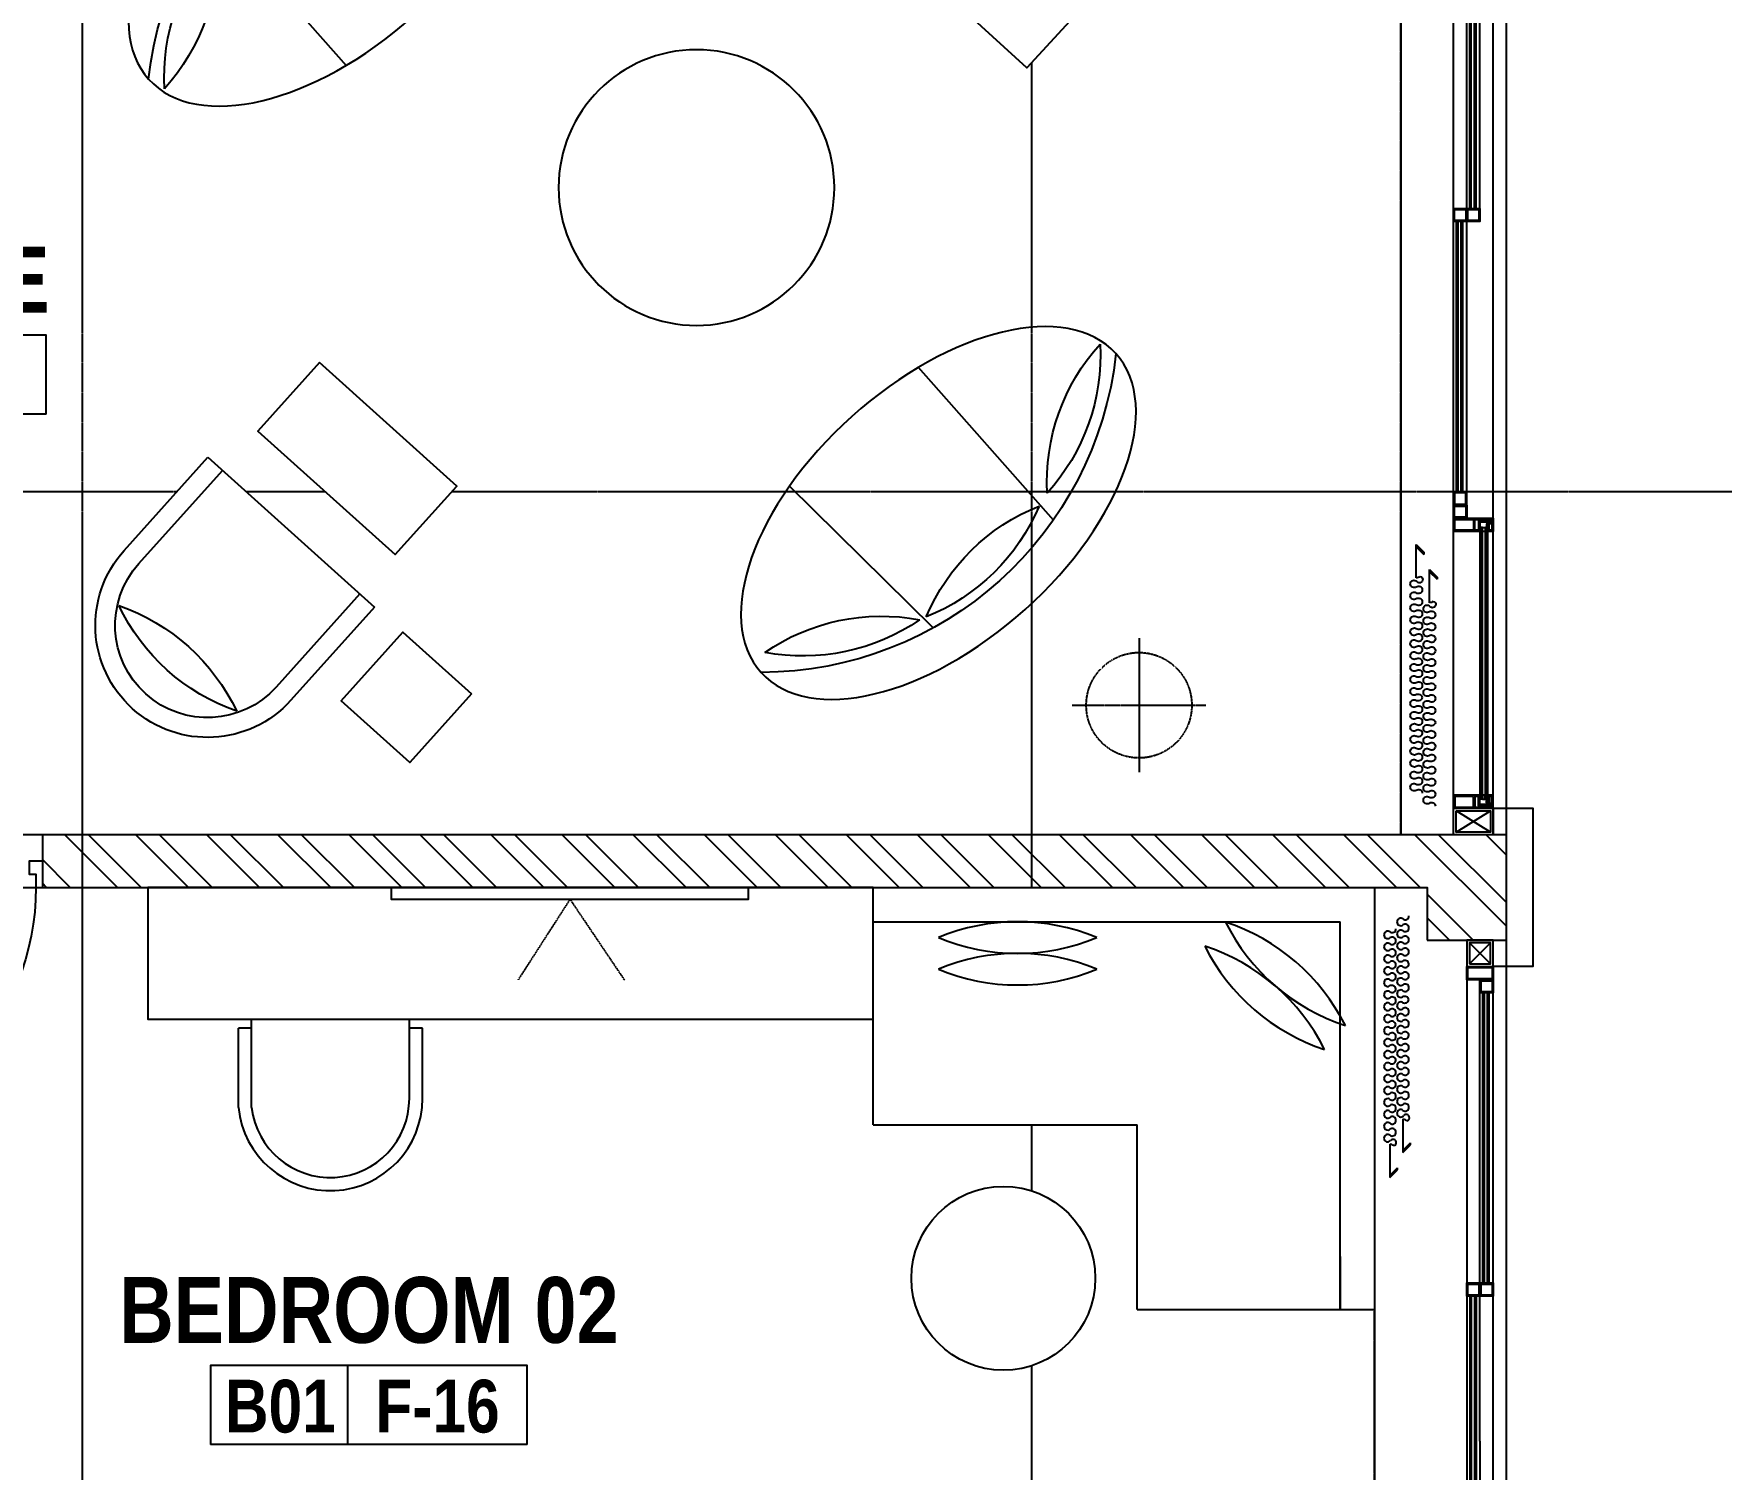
# Model space of a CAD drawing. Header units: millimetres. Extents: x -8500 to 104886, y -7800 to 56500.
# Drawn here: x 60967 to 67365, y 32094 to 37537 of the extents above; entities that cross this region are included whole.
import ezdxf
from ezdxf.enums import TextEntityAlignment as Align

# ---------------------------------------------------------------- set-up
doc = ezdxf.new("R2010")
doc.units = ezdxf.units.MM
doc.header["$LTSCALE"] = 10
doc.set_wipeout_variables(frame=1)
for name, pattern in [('1803 B01 Axis$0$CENTER2', [1.125, 0.75, -0.125, 0.125, -0.125]), ('1803 B01 b03$0$HIDDEN', [0.375, 0.25, -0.125]), ('Ground Floor Plan$0$HIDDEN', [0.375, 0.25, -0.125]), ('HIDDEN', [0.375, 0.25, -0.125])]:
    doc.linetypes.add(name, pattern=pattern)
for name, color, linetype in [('1803 B01 Axis$0$AXIS-MEP', 8, '1803 B01 Axis$0$CENTER2'), ('1803 B01 b03$0$DIM-IN-AR', 251, 'Continuous'), ('1803 B01 b03$0$DOOR-AR', 43, 'Continuous'), ('1803 B01 b03$0$ELEV1-AR', 6, 'Continuous'), ('1803 B01 b03$0$ELEV4-AR', 15, 'Continuous'), ('1803 B01 b03$0$HATCH-AR', 251, 'Continuous'), ('1803 B01 b03$0$HIDDEN-AR', 43, '1803 B01 b03$0$HIDDEN'), ('1803 B01 b03$0$TAG-ROOM-AR', 181, 'Continuous'), ('1803 B01 b03$0$WALL-AR', 7, 'Continuous'), ('1803 B01 b03$0$WIN-AR', 140, 'Continuous'), ('A-FURNITURE', 1, 'Continuous'), ('A-LIGHT', 2, 'Continuous'), ('A-OUTLINE', 8, 'Continuous'), ('CEILING', 7, 'Continuous'), ('Ground Floor Plan$0$HATCH', 8, 'Continuous'), ('Ground Floor Plan$0$WIPEOUT', 8, 'Continuous'), ('ID-FUR', 1, 'Continuous'), ('ID-HATCH', 8, 'Continuous'), ('ID-WIPEOUT', 8, 'Continuous')]:
    doc.layers.add(name, color=color, linetype=linetype)
doc.styles.add('1803 B01 b03$0$ARABIC1', font='sarb.shx')
doc.styles.add('1803 B01 b03$0$BOLD-SOFT', font='swisscb.ttf')

# ---------------------------------------------------------------- blocks, each defined once
blk = doc.blocks.new('1803 B01 Axis$0$1803 B01 AXIS')
for p, q in [((61150, 55300), (61150, -5800)), ((64750, 55300), (64750, -5800)), ((85300, 35800), (-7300, 35800))]:
    blk.add_line(p, q)
blk = doc.blocks.new('1803 B01 Axis')
at = {"layer": '1803 B01 Axis$0$AXIS-MEP'}
blk.add_blockref('1803 B01 Axis$0$1803 B01 AXIS', (0, 0), dxfattribs=at)
blk = doc.blocks.new('1803 B01 b03$0$door 1000')
for p, q in [((25, 0), (25, 950)), ((25, 950), (75, 950)), ((75, 0), (75, 950)), ((25, 848.2), (30, 848.2)), ((30, 100), (30, 848.2)), ((30, 842.9), (70, 842.9)), ((70, 100), (70, 848.2)), ((70, 848.2), (75, 848.2)), ((25, 100), (30, 100)), ((30, 105.3), (70, 105.3)), ((70, 100), (75, 100)), ((25, 0), (75, 0))]:
    blk.add_line(p, q)
for points in [[(0, -100), (60, -100), (60, -50), (25, -50), (25, 0), (0, 0)], [(1000, -100), (950, -100), (950, -50), (975, -50), (975, 0), (1000, 0)]]:
    blk.add_lwpolyline(points)
for centre, radius, start, end in [((23.2, -0.7), 952.1, 0.04316, 86.88143), ((26.9, 848.5), 8.32, 103.07832, 256.92167), ((73.1, 848.5), 8.32, 283.07832, 76.92167), ((26.9, 99.7), 8.32, 103.07832, 256.92167), ((73.1, 99.7), 8.32, 283.07832, 76.92167)]:
    blk.add_arc(centre, radius, start, end)
blk = doc.blocks.new('1803 B01 b03$0$ROOM NO-TAG-100')
for p, q in [((-0.8, 0), (-0.8, 3)), ((6, 0), (-6, 0))]:
    blk.add_line(p, q)
blk.add_lwpolyline([(6, 0), (6, 3), (-6, 3), (-6, 0)])
at = {"color": 3, "style": '1803 B01 b03$0$ARABIC1'}
for p in [(0, 20.479), (0, 17.71), (0, 14.912)]:
    blk.add_attdef('---', text='', height=2, dxfattribs=at).set_placement(p, align=Align.CENTER)
at = {"style": '1803 B01 b03$0$BOLD-SOFT'}
for p in [(0, 10.525), (0, 7.134), (0, 3.857)]:
    blk.add_attdef('///', text='', height=2.5, dxfattribs=at).set_placement(p, align=Align.CENTER)
at = {"color": 9, "style": '1803 B01 b03$0$BOLD-SOFT'}
for tag, p in [('B00', (-3.358, 0.458)), ('X00', (2.603, 0.458))]:
    blk.add_attdef(tag, text='', height=2, dxfattribs=at).set_placement(p, align=Align.CENTER)
blk = doc.blocks.new('*U37')
for p, q in [((10, -90), (90, -10)), ((90, -90), (10, -10))]:
    blk.add_line(p, q)
at = {"elevation": 0}
for points in [[(100, 0), (0, 0), (0, -100), (100, -100)], [(90, -10), (10, -10), (10, -90), (90, -90)]]:
    blk.add_lwpolyline(points, close=True, dxfattribs=at)
blk = doc.blocks.new('1803 B01 b03$0$W09')
for p, q in [((2400, 100), (1200, 100)), ((2350, 89), (1250, 89)), ((2350, 83), (1250, 83)), ((2350, 71), (1250, 71)), ((2350, 65), (1250, 65)), ((1250, 0), (0, 0)), ((1800, 50), (50, 50)), ((1200, 39), (100, 39)), ((1200, 33), (100, 33)), ((1200, 21), (100, 21)), ((1200, 15), (100, 15)), ((1800, 50), (3550, 50)), ((2350, 0), (3600, 0)), ((2400, 39), (3500, 39)), ((2400, 33), (3500, 33)), ((2400, 21), (3500, 21)), ((2400, 15), (3500, 15))]:
    blk.add_line(p, q)
for points in [[(0, 0), (50, 0), (50, 100), (0, 100)], [(4, 4), (46, 4), (46, 96), (4, 96)], [(1200, 50), (1250, 50), (1250, 100), (1200, 100)], [(1204, 54), (1246, 54), (1246, 96), (1204, 96)], [(2350, 100), (2400, 100), (2400, 50), (2350, 50)], [(2354, 96), (2396, 96), (2396, 54), (2354, 54)], [(3600, 0), (3550, 0), (3550, 100), (3600, 100)], [(3596, 4), (3554, 4), (3554, 96), (3596, 96)], [(50, 0), (100, 0), (100, 50), (50, 50)], [(54, 4), (96, 4), (96, 46), (54, 46)], [(1200, 0), (1250, 0), (1250, 50), (1200, 50)], [(1204, 4), (1246, 4), (1246, 46), (1204, 46)], [(2400, 0), (2350, 0), (2350, 50), (2400, 50)], [(2396, 4), (2354, 4), (2354, 46), (2396, 46)], [(3550, 0), (3500, 0), (3500, 50), (3550, 50)], [(3546, 4), (3504, 4), (3504, 46), (3546, 46)]]:
    blk.add_lwpolyline(points, close=True)
at = {"layer": '1803 B01 b03$0$ELEV4-AR'}
for p, q in [((3700, 100), (-100, 100)), ((-100, 0), (3700, 0))]:
    blk.add_line(p, q, dxfattribs=at)
at = {"layer": '1803 B01 b03$0$ELEV1-AR', "xscale": -1, "rotation": 270.0000000000029}
blk.add_blockref('*U37', (0, 0), dxfattribs=at)
at = {"layer": '1803 B01 b03$0$ELEV1-AR', "rotation": 90.00000000000276}
blk.add_blockref('*U37', (3600, 0), dxfattribs=at)
blk = doc.blocks.new('*U46')
for p, q in [((10, -90), (140, -10)), ((140, -90), (10, -10))]:
    blk.add_line(p, q)
at = {"elevation": 0}
for points in [[(150, 0), (0, 0), (0, -100), (150, -100)], [(140, -10), (10, -10), (10, -90), (140, -90)]]:
    blk.add_lwpolyline(points, close=True, dxfattribs=at)
blk = doc.blocks.new('*U41')
for points in [[(25, -150), (10, -150), (10, -100), (-25, -100), (-25, 0), (25, 0), (25, -150), (25, -150), (25, -150)], [(-10, -120), (-25, -120), (-25, -110), (-10, -110)]]:
    blk.add_lwpolyline(points, close=True)
for points in [[(-20, -75), (-20, -5), (20, -5), (20, -75), (-20, -75)], [(20, -95), (20, -95), (20, -145), (15, -145), (15, -95), (-20, -95), (-20, -80), (20, -80), (20, -95)]]:
    blk.add_lwpolyline(points)
at = {"layer": '1803 B01 b03$0$HATCH-AR'}
blk.add_arc((0, -137.5), 12.5, 36.8699, 143.1301, dxfattribs=at)
blk = doc.blocks.new('1803 B01 b03$0$MULLION  OUT CORNER (HIDDEN FRAME)1')
for points in [[(100, -64.6), (100, -100), (64.6, -100), (-35.4, 0), (0, 0), (0, 35.4)], [(95, -66.7), (95, -95), (66.7, -95), (-23.3, -5), (5, -5), (5, 23.3)], [(100, -120), (90, -120), (90, -110), (100, -110)], [(120, -100), (120, -90), (110, -90), (110, -100)]]:
    blk.add_lwpolyline(points, close=True)
at = {"layer": '1803 B01 b03$0$DIM-IN-AR'}
blk.add_arc((127.5, -127.5), 17.7, 81.8699, 188.1301, dxfattribs=at)
blk = doc.blocks.new('*U53')
for p, q in [((1270, 8), (5, 8)), ((1270, 6), (5, 6)), ((1270, 4), (5, 4)), ((1270, 2), (5, 2))]:
    blk.add_line(p, q)
for points in [[(0, 10), (5, 10), (5, 0), (0, 0)], [(5, 0), (1270, 0), (1270, 10), (5, 10)], [(1275, 10), (1270, 10), (1270, 0), (1275, 0)]]:
    blk.add_lwpolyline(points, close=True)
blk = doc.blocks.new('*U54')
for p, q in [((1260, 8), (5, 8)), ((1260, 6), (5, 6)), ((1260, 4), (5, 4)), ((1260, 2), (5, 2))]:
    blk.add_line(p, q)
for points in [[(0, 10), (5, 10), (5, 0), (0, 0)], [(5, 0), (1260, 0), (1260, 10), (5, 10)], [(1265, 10), (1260, 10), (1260, 0), (1265, 0)]]:
    blk.add_lwpolyline(points, close=True)
blk = doc.blocks.new('*U50')
for p, q in [((1170, 8), (5, 8)), ((1170, 6), (5, 6)), ((1170, 4), (5, 4)), ((1170, 2), (5, 2))]:
    blk.add_line(p, q)
for points in [[(0, 10), (5, 10), (5, 0), (0, 0)], [(5, 0), (1170, 0), (1170, 10), (5, 10)], [(1175, 10), (1170, 10), (1170, 0), (1175, 0)]]:
    blk.add_lwpolyline(points, close=True)
blk = doc.blocks.new('*U51')
for p, q in [((1160, 8), (5, 8)), ((1160, 6), (5, 6)), ((1160, 4), (5, 4)), ((1160, 2), (5, 2))]:
    blk.add_line(p, q)
for points in [[(0, 10), (5, 10), (5, 0), (0, 0)], [(5, 0), (1160, 0), (1160, 10), (5, 10)], [(1165, 10), (1160, 10), (1160, 0), (1165, 0)]]:
    blk.add_lwpolyline(points, close=True)
blk = doc.blocks.new('*U55')
for p, q in [((1025, 8), (5, 8)), ((1025, 6), (5, 6)), ((1025, 4), (5, 4)), ((1025, 2), (5, 2))]:
    blk.add_line(p, q)
for points in [[(0, 10), (5, 10), (5, 0), (0, 0)], [(5, 0), (1025, 0), (1025, 10), (5, 10)], [(1030, 10), (1025, 10), (1025, 0), (1030, 0)]]:
    blk.add_lwpolyline(points, close=True)
blk = doc.blocks.new('1803 B01 b03$0$CW07')
for p, q in [((1100, 150), (2275, 150)), ((1200, 139), (2225, 139)), ((1200, 133), (2225, 133)), ((1150, 100), (3400, 100)), ((1200, 121), (2225, 121)), ((1200, 115), (2225, 115)), ((2275, 89), (3350, 89)), ((2275, 83), (3350, 83)), ((2275, 71), (3350, 71)), ((2275, 65), (3350, 65)), ((2225, 50), (3400, 50))]:
    blk.add_line(p, q)
for points in [[(-100, 0), (4650, 0), (4650, 1450)], [(-100, 150), (4500, 150), (4500, 1450)], [(4650, 20), (4650, 0), (4600, 0), (4600, 20), (4630, 20), (4630, 50), (4650, 50), (4650, 0), (4630, 0)], [(4645, 15), (4645, 5), (4605, 5), (4605, 15), (4635, 15), (4635, 45), (4645, 45), (4645, 5), (4635, 5)]]:
    blk.add_lwpolyline(points)
at = {"elevation": 0}
for points in [[(4630, 1335), (4650, 1335), (4650, 1300), (4630, 1300)], [(4635, 1330), (4645, 1330), (4645, 1305), (4635, 1305)], [(15, 20), (15, 0), (50, 0), (50, 20)], [(20, 15), (20, 5), (45, 5), (45, 15)], [(1085, 20), (1085, 0), (1050, 0), (1050, 20)], [(1080, 15), (1080, 5), (1055, 5), (1055, 15)], [(3415, 20), (3415, 0), (3450, 0), (3450, 20)], [(3420, 15), (3420, 5), (3445, 5), (3445, 15)]]:
    blk.add_lwpolyline(points, close=True, dxfattribs=at)
for points in [[(1100, 150), (1150, 150), (1150, 100), (1100, 100)], [(1104, 146), (1146, 146), (1146, 104), (1104, 104)], [(1200, 150), (1150, 150), (1150, 100), (1200, 100)], [(1196, 146), (1154, 146), (1154, 104), (1196, 104)], [(2275, 100), (2225, 100), (2225, 150), (2275, 150)], [(2271, 104), (2229, 104), (2229, 146), (2271, 146)], [(2275, 50), (2225, 50), (2225, 100), (2275, 100)], [(2271, 54), (2229, 54), (2229, 96), (2271, 96)], [(3400, 50), (3350, 50), (3350, 100), (3400, 100)], [(3396, 54), (3354, 54), (3354, 96), (3396, 96)]]:
    blk.add_lwpolyline(points, close=True)
at = {"layer": '1803 B01 b03$0$ELEV4-AR'}
for p, q in [((1100, 150), (3400, 150)), ((1100, 0), (3400, 0))]:
    blk.add_line(p, q, dxfattribs=at)
at = {"rotation": 89.99999999999999}
blk.add_blockref('*U41', (4500, 1325), dxfattribs=at)
at = {"xscale": -1, "rotation": 90}
for name, p in [('*U54', (4610, 1315)), ('*U53', (4630, 1315)), ('1803 B01 b03$0$MULLION  OUT CORNER (HIDDEN FRAME)1', (4500, 150))]:
    blk.add_blockref(name, p, dxfattribs=at)
at = {"xscale": -1}
for p in [(25, 150), (3425, 150)]:
    blk.add_blockref('*U41', p, dxfattribs=at)
for name, p in [('*U41', (1075, 150)), ('*U55', (35, 40)), ('*U55', (35, 20)), ('*U51', (3435, 40)), ('*U50', (3435, 20))]:
    blk.add_blockref(name, p)
at = {"layer": '1803 B01 b03$0$ELEV1-AR', "rotation": 180}
blk.add_blockref('*U46', (4650, 1350), dxfattribs=at)
at = {"layer": '1803 B01 b03$0$ELEV1-AR', "xscale": -1, "rotation": 270}
blk.add_blockref('*U46', (0, 0), dxfattribs=at)
blk = doc.blocks.new('Ground Floor Plan$0$A$C6DBE4140')
at = {"layer": 'Ground Floor Plan$0$HATCH', "ltscale": 10}
for p, q in [((70.5, 1002), (41.6, 973)), ((70.5, 993.9), (41.6, 965)), ((41.6, 973), (41.6, 965)), ((70.5, 876), (70.5, 1002)), ((21, 907.5), (-8, 878.5)), ((21, 899.4), (-8, 870.5)), ((21, 781.5), (21, 907.5)), ((-8, 878.5), (-8, 870.5))]:
    blk.add_line(p, q, dxfattribs=at)
for centre, radius, start, end in [((58.7, 869.8), 12.5, 150.50232, 321.21003), ((57, 870.8), 10.5, 96.68903, 150.50232), ((62, 830.6), 14.2, 53.1301, 180), ((72.4, 904.4), 28.5, 234.3652, 266.29832), ((79.3, 853.3), 13.9, 0, 141.21003), ((79, 853.3), 14.2, 233.1301, 0), ((9.1, 775.3), 12.5, 150.50232, 321.21003), ((7.4, 776.3), 10.5, 96.68903, 150.50232), ((22.8, 809.9), 28.5, 234.3652, 266.29832), ((29.7, 758.8), 13.9, 0, 141.21003), ((62, 830.6), 14.2, 180, 306.8699), ((62, 785.3), 14.2, 53.1301, 180), ((62, 785.3), 14.2, 180, 306.8699), ((79, 807.9), 14.2, 0, 126.8699), ((79, 807.9), 14.2, 233.1301, 0), ((79, 762.6), 14.2, 0, 126.8699), ((12.5, 736.1), 14.2, 53.1301, 180), ((12.5, 736.1), 14.2, 180, 306.8699), ((12.5, 690.8), 14.2, 53.1301, 180), ((29.5, 758.8), 14.2, 233.1301, 0), ((29.5, 713.4), 14.2, 0, 126.8699), ((29.5, 713.4), 14.2, 233.1301, 0), ((62, 739.9), 14.2, 53.1301, 180), ((62, 739.9), 14.2, 180, 306.8699), ((62, 694.5), 14.2, 53.1301, 180), ((79, 762.6), 14.2, 233.1301, 0), ((79, 717.2), 14.2, 0, 126.8699), ((79, 717.2), 14.2, 233.1301, 0), ((12.5, 690.8), 14.2, 180, 306.8699), ((12.5, 645.4), 14.2, 53.1301, 180), ((12.5, 645.4), 14.2, 180, 306.8699), ((29.5, 668.1), 14.2, 0, 126.8699), ((29.5, 668.1), 14.2, 233.1301, 0), ((62, 694.5), 14.2, 180, 306.8699), ((62, 649.2), 14.2, 53.1301, 180), ((62, 649.2), 14.2, 180, 306.8699), ((79, 671.9), 14.2, 0, 126.8699), ((79, 671.9), 14.2, 233.1301, 0), ((79, 626.5), 14.2, 0, 126.8699), ((12.5, 600), 14.2, 53.1301, 180), ((12.5, 600), 14.2, 180, 306.8699), ((29.5, 622.7), 14.2, 0, 126.8699), ((29.5, 622.7), 14.2, 233.1301, 0), ((29.5, 577.4), 14.2, 0, 126.8699), ((29.5, 577.4), 14.2, 233.1301, 0), ((62, 603.8), 14.2, 53.1301, 180), ((62, 603.8), 14.2, 180, 306.8699), ((79, 626.5), 14.2, 233.1301, 0), ((79, 581.1), 14.2, 0, 126.8699), ((79.1, 581.1), 14.1, 239.61684, 0), ((12.5, 554.7), 14.2, 53.1301, 180), ((12.5, 554.7), 14.2, 180, 306.8699), ((12.5, 509.3), 14.2, 53.1301, 180), ((29.5, 532), 14.2, 0, 126.8699), ((29.5, 532), 14.2, 233.1301, 0), ((63.7, 554.9), 16.3, 59.61684, 167.47119), ((62, 558.5), 14.2, 180, 306.8699), ((62, 513.1), 14.2, 53.1301, 180), ((62, 513.1), 14.2, 180, 306.8699), ((79, 535.8), 14.2, 0, 126.8699), ((79, 535.8), 14.2, 233.1301, 0), ((12.5, 509.3), 14.2, 180, 306.8699), ((14.2, 460.4), 16.3, 59.61684, 167.47119), ((12.5, 464), 14.2, 180, 306.8699), ((29.5, 486.6), 14.2, 0, 126.8699), ((29.5, 441.3), 14.2, 0, 126.8699), ((29.5, 486.6), 14.1, 239.61684, 0), ((62, 467.7), 14.2, 53.1301, 180), ((62, 467.7), 14.2, 180, 306.8699), ((79, 490.4), 14.2, 0, 126.8699), ((79, 490.4), 14.2, 233.1301, 0), ((79, 445.1), 14.2, 0, 126.8699), ((12.5, 418.6), 14.2, 53.1301, 180), ((12.5, 418.6), 14.2, 180, 306.8699), ((12.5, 373.2), 14.2, 53.1301, 180), ((29.5, 441.3), 14.2, 233.1301, 0), ((29.5, 395.9), 14.2, 0, 126.8699), ((29.5, 395.9), 14.2, 233.1301, 0), ((63.7, 418.8), 16.3, 59.61684, 167.47119), ((63.7, 425.9), 16.3, 192.52881, 300.38316), ((62, 377), 14.2, 53.1301, 180), ((79, 399.7), 14.2, 233.1301, 0), ((79.1, 445.1), 14.1, 239.61684, 0), ((79.1, 399.7), 14.1, 0, 120.38316), ((12.5, 373.2), 14.2, 180, 306.8699), ((14.2, 324.3), 16.3, 59.61684, 167.47119), ((14.2, 331.4), 16.3, 192.52881, 300.38316), ((29.5, 350.6), 14.2, 0, 126.8699), ((29.5, 350.6), 14.1, 239.61684, 0), ((62, 377), 14.2, 180, 306.8699), ((62, 331.7), 14.2, 53.1301, 180), ((62, 331.7), 14.2, 180, 306.8699), ((79, 354.3), 14.2, 0, 126.8699), ((79, 354.3), 14.2, 233.1301, 0), ((79, 309), 14.2, 0, 126.8699), ((12.5, 282.5), 14.2, 53.1301, 180), ((12.5, 282.5), 14.2, 180, 306.8699), ((29.5, 305.2), 14.2, 233.1301, 0), ((29.5, 259.8), 14.2, 0, 126.8699), ((29.5, 259.8), 14.2, 233.1301, 0), ((29.5, 305.2), 14.1, 0, 120.38316), ((62, 286.3), 14.2, 53.1301, 180), ((63.7, 289.8), 16.3, 192.52881, 300.38316), ((79, 309), 14.2, 233.1301, 0), ((79, 263.6), 14.2, 233.1301, 0), ((79.1, 263.6), 14.1, 0, 120.38316), ((12.5, 237.2), 14.2, 53.1301, 180), ((12.5, 237.2), 14.2, 180, 306.8699), ((12.5, 191.8), 14.2, 53.1301, 180), ((29.5, 214.5), 14.2, 0, 126.8699), ((29.5, 214.5), 14.2, 233.1301, 0), ((62, 240.9), 14.2, 53.1301, 180), ((62, 240.9), 14.2, 180, 306.8699), ((62, 195.6), 14.2, 53.1301, 180), ((62, 195.6), 14.2, 180, 306.8699), ((79, 218.3), 14.2, 0, 126.8699), ((79, 218.3), 14.2, 233.1301, 0), ((14.2, 195.3), 16.3, 192.52881, 300.38316), ((12.5, 146.4), 14.2, 53.1301, 180), ((12.5, 146.4), 14.2, 180, 306.8699), ((29.5, 169.1), 14.2, 233.1301, 0), ((29.5, 123.8), 14.2, 0, 126.8699), ((29.5, 169.1), 14.1, 0, 120.38316), ((62, 150.2), 14.2, 53.1301, 180), ((62, 150.2), 14.2, 180, 306.8699), ((79, 172.9), 14.2, 0, 126.8699), ((79, 172.9), 14.2, 233.1301, 0), ((79, 127.5), 14.2, 0, 126.8699), ((12.5, 101.1), 14.2, 53.1301, 180), ((12.5, 101.1), 14.2, 180, 306.8699), ((12.5, 55.7), 14.2, 53.1301, 180), ((29.5, 123.8), 14.2, 233.1301, 0), ((29.5, 78.4), 14.2, 0, 126.8699), ((29.5, 78.4), 14.2, 233.1301, 0), ((62, 104.9), 14.2, 53.1301, 180), ((62, 104.9), 14.2, 180, 306.8699), ((62, 59.5), 14.2, 53.1301, 180), ((79, 127.5), 14.2, 233.1301, 360), ((79, 82.2), 14.2, 0, 126.8699), ((79, 82.2), 14.2, 233.1301, 0), ((12.5, 55.7), 14.2, 180, 306.8699), ((12.5, 10.4), 14.2, 53.1301, 180), ((29.5, 33), 14.2, 0, 126.8699), ((29.5, 33), 14.2, 233.1301, 360)]:
    blk.add_arc(centre, radius, start, end, dxfattribs=at)
blk = doc.blocks.new('*U166')
blk.add_wipeout([(4427.9, -5105.4), (4963.6, -5105.4), (4963.6, -2158.9), (4427.9, -2158.9)]).dxf.layer = 'Ground Floor Plan$0$WIPEOUT'
at = {"ltscale": 0.3}
blk.add_lwpolyline([(4427.9, -5105.4), (4963.6, -5105.4), (4963.6, -2158.9), (4427.9, -2158.9)], close=True, dxfattribs=at)
blk = doc.blocks.new('A$C2C855E3E')
blk.add_wipeout([(2133.1, 711.4), (2133.1, 2311.4), (233.1, 2311.4), (233.1, 1411.4), (1233.1, 1411.4), (1233.1, 711.4)]).dxf.layer = 'ID-WIPEOUT'
at = {"ltscale": 0.3}
for p, q in [((233.1, 1411.4), (233.1, 2311.4)), ((233.1, 2311.4), (2133.1, 2311.4)), ((2133.1, 2311.4), (2133.1, 711.4)), ((233.1, 2181.4), (2003.1, 2181.4)), ((2003.1, 711.4), (2003.1, 2181.4)), ((233.1, 1411.4), (1233.1, 1411.4)), ((1233.1, 711.4), (1233.1, 1411.4)), ((2003.1, 911.4), (2003.1, 711.4))]:
    blk.add_line(p, q, dxfattribs=at)
blk.add_line((1233.1, 711.4), (2133.1, 711.4))
for centre, start, end in [((780, 1401.4), 67.38014, 112.61986), ((1325.2, 1438.7), 26.59186, 71.83159), ((2265.9, 2528.9), 206.59186, 251.83159), ((780, 2841.4), 247.38014, 292.61986), ((780, 1281.4), 67.38014, 112.61986), ((2187.5, 2438.1), 206.59186, 251.83159), ((1246.8, 1347.8), 26.59186, 71.83159), ((780, 2721.4), 247.38014, 292.61986)]:
    blk.add_arc(centre, 780, start, end, dxfattribs=at)
blk = doc.blocks.new('First Floor Plan$0$A$C12236DE3')
blk.add_wipeout([(-178.5, 256.4), (-136.2, 233.7), (-105.8, 211.3), (-73.3, 179.4), (-42.9, 138.1), (-21.3, 95.6), (-9.9, 62.2), (-1.1, 18.4), (1.1, -18.4), (-3.1, -68.7), (-13.7, -111.6), (-38.9, -168.2), (-64.8, -206.1), (-90.8, -234.5), (-99.6, -242.7), (-135.5, -270), (-184.1, -295.6), (-206.5, -303.8), (-231.2, -310.6), (-253.8, -315), (-285.4, -318.1), (-317.7, -317.8), (-350.8, -313.9), (-372.5, -309.2), (-409.2, -297.3), (-450.9, -277), (-479, -258.3), (-513.7, -227.8), (-530, -209.6), (-550.1, -182.3), (-564.1, -158.6), (-581.2, -119.9), (-592.5, -79.8), (-598.1, -40.4), (-598.6, -4.8), (-590.7, 51.2), (-583, 77.9), (-563.9, 122.2), (-542.4, 156.8), (-524.2, 179.6), (-478.7, 221.7), (-463.5, 232.4), (-439.2, 246.8), (-413.9, 258.7), (-360.7, 275.2), (-330, 280), (-298.9, 281.6), (-246.2, 277), (-220.5, 271.2), (-188.2, 260.5), (-175.6, 255.1)]).dxf.layer = 'ID-WIPEOUT'
at = {"layer": 'ID-FUR'}
blk.add_circle((-298.9, -18.4), 300, dxfattribs=at)
blk = doc.blocks.new('rr')
at = {"ltscale": 10}
blk.add_wipeout([(1572443.1, -227933.2), (1573041.1, -227933.2), (1573041.1, -227899.9), (1573091.1, -227899.9), (1573090.8, -227598.7), (1573080.7, -227542.8), (1573053.9, -227473.1), (1573014.2, -227412.3), (1572965.5, -227363.2), (1572916.1, -227329.1), (1572855.9, -227301.9), (1572799.5, -227287.8), (1572742.8, -227283.1), (1572674.5, -227289.9), (1572619.8, -227305.5), (1572562.4, -227333.3), (1572503.2, -227378.2), (1572457.6, -227430.5), (1572423.8, -227489.6), (1572406.3, -227537.8), (1572397, -227581.1), (1572393.1, -227632.8), (1572393.1, -227899.9), (1572443.1, -227899.9)], dxfattribs=at).dxf.layer = 'ID-WIPEOUT'
for p, q in [((1573041.1, -227598.7), (1573041.1, -227933.2)), ((1573091.1, -227598.7), (1573091.1, -227899.9)), ((1572393.1, -227633.2), (1572393.1, -227899.9)), ((1572443.1, -227633.2), (1572443.1, -227933.2)), ((1572393.1, -227899.9), (1572443.1, -227899.9)), ((1573041.1, -227933.2), (1572443.1, -227933.2)), ((1573041.1, -227899.9), (1573091.1, -227899.9))]:
    blk.add_line(p, q, dxfattribs=at)
for centre, radius, start, end in [((1572742.8, -227632.8), 349.7, 5.59805, 180.05626), ((1572743.1, -227633.2), 300, 6.59477, 180)]:
    blk.add_arc(centre, radius, start, end, dxfattribs=at)
blk = doc.blocks.new('*U180')
blk.add_wipeout([(4588.6, -4328.6), (4963.6, -4328.6), (4963.6, -3578.6), (4588.6, -3578.6)]).dxf.layer = 'Ground Floor Plan$0$WIPEOUT'
at = {"ltscale": 0.3}
blk.add_lwpolyline([(4588.6, -4328.6), (4963.6, -4328.6), (4963.6, -3578.6), (4588.6, -3578.6)], close=True, dxfattribs=at)
blk = doc.blocks.new('A$C50A16F9F')
at = {"layer": 'A-LIGHT', "linetype": 'Ground Floor Plan$0$HIDDEN', "ltscale": 0.5}
for p, q in [((179.2, 433.2), (179.2, -74.8)), ((-74.8, 179.2), (433.2, 179.2))]:
    blk.add_line(p, q, dxfattribs=at)
blk.add_circle((179.2, 179.2), 200, dxfattribs=at)
blk = doc.blocks.new('A$C14DD5BD3')
at = {"layer": 'ID-FUR'}
for points in [[(1576.6, 2694.3), (1242.9, 2005.8)], [(2143.3, 2461.4), (1854.5, 1744.4)]]:
    blk.add_lwpolyline(points, dxfattribs=at)
for centre, radius, start, end in [((1356.2, 1356.2), 1356.2, 25.76096, 109.42472), ((1337.2, 1894.7), 780, 75.01901, 120.25874), ((1145.8, 3322), 780, 255.01901, 300.25874), ((2141.3, 3172.6), 780, 222.44751, 267.68724), ((1534.3, 1866.8), 780, 42.44751, 87.68724), ((2902.7, 2578.7), 780, 196.49563, 241.73536), ((1785.5, 1670.2), 780, 16.49563, 61.73536)]:
    blk.add_arc(centre, radius, start, end, dxfattribs=at)
blk.add_ellipse((1741.4, 2290.4), major_axis=(-836.2, 344.8), ratio=0.543869, dxfattribs=at)
blk = doc.blocks.new('Ground Floor Plan$0$A$C0A3A32E0')
blk.add_wipeout([(425, -900), (-425, -900), (-425, -425), (-418, -348.2), (-373, -221.2), (-331.9, -159.5), (-273.8, -99.9), (-207.1, -53.9), (-128.4, -19.9), (-92.2, -10.1), (0, 0), (95.6, -10.9), (161, -31.7), (230.1, -67.7), (305.4, -129.4), (335.4, -164), (378.3, -231.3), (407.5, -304.4), (422.1, -375.2), (425, -425)]).dxf.layer = 'Ground Floor Plan$0$WIPEOUT'
at = {"ltscale": 0.3}
for p, q in [((-425, -425), (-425, -900)), ((-350, -425), (-350, -900)), ((350, -900), (350, -425)), ((425, -900), (425, -425)), ((-425, -900), (425, -900))]:
    blk.add_line(p, q, dxfattribs=at)
for centre, radius, start, end in [((0, -425), 425, 0, 180), ((0, -425), 350, 0, 180), ((0, -977.8), 781.1, 67.41242, 112.58758), ((0, 464.5), 781.1, 247.41242, 292.58758)]:
    blk.add_arc(centre, radius, start, end, dxfattribs=at)
blk = doc.blocks.new('*U182')
blk.add_wipeout([(4588.6, -4328.6), (4963.6, -4328.6), (4963.6, -3578.6), (4588.6, -3578.6)]).dxf.layer = 'Ground Floor Plan$0$WIPEOUT'
at = {"ltscale": 0.3}
blk.add_lwpolyline([(4588.6, -4328.6), (4963.6, -4328.6), (4963.6, -3578.6), (4588.6, -3578.6)], close=True, dxfattribs=at)
blk = doc.blocks.new('*U183')
blk.add_wipeout([(4588.6, -4328.6), (4963.6, -4328.6), (4963.6, -3953.6), (4588.6, -3953.6)]).dxf.layer = 'Ground Floor Plan$0$WIPEOUT'
at = {"ltscale": 0.3}
blk.add_lwpolyline([(4588.6, -4328.6), (4963.6, -4328.6), (4963.6, -3953.6), (4588.6, -3953.6)], close=True, dxfattribs=at)

msp = doc.modelspace()

# ---------------------------------------------------------------- linework, layer by layer
at = {"layer": '1803 B01 b03$0$ELEV1-AR'}
msp.add_lwpolyline([(66500, 34600), (66650, 34600), (66650, 34000), (66500, 34000)], dxfattribs=at)
at = {"layer": '1803 B01 b03$0$HIDDEN-AR'}
msp.add_line((66550, 30300), (66550, 34100), dxfattribs=at)
msp.add_lwpolyline([(66550, 34500), (66550, 39400), (65050, 39400)], dxfattribs=at)
at = {"layer": '1803 B01 b03$0$WALL-AR'}
msp.add_lwpolyline([(66250, 34100), (66550, 34100), (66550, 34500), (61000, 34500), (61000, 34300), (66250, 34300)], close=True, dxfattribs=at)
at = {"layer": 'A-OUTLINE', "color": 1, "linetype": 'HIDDEN', "ltscale": 0.5}
for p, q in [((66150, 34500), (66150, 39100)), ((66050, 29900), (66050, 34300))]:
    msp.add_line(p, q, dxfattribs=at)

# ---------------------------------------------------------------- block references
msp.add_blockref('A$C50A16F9F', (64978.2, 34811.7))
at = {"layer": '1803 B01 b03$0$DOOR-AR', "xscale": -1, "rotation": 180}
msp.add_blockref('1803 B01 b03$0$door 1000', (60000, 34300), dxfattribs=at)
at = {"layer": '1803 B01 b03$0$TAG-ROOM-AR'}
ref = msp.add_blockref('1803 B01 b03$0$ROOM NO-TAG-100', (62237.7, 32187.2), dxfattribs=dict(at, xscale=100, yscale=100, zscale=100))
ref.add_attrib('X00', 'F-16', dxfattribs={"layer": '0', "color": 9, "height": 200, "style": '1803 B01 b03$0$BOLD-SOFT'}).set_placement((62498, 32233), align=Align.CENTER)
ref.add_attrib('B00', 'B01', dxfattribs={"layer": '0', "color": 9, "height": 200, "style": '1803 B01 b03$0$BOLD-SOFT'}).set_placement((61902, 32233), align=Align.CENTER)
ref.add_attrib('///', 'BEDROOM 02', dxfattribs={"layer": '0', "height": 250, "style": '1803 B01 b03$0$BOLD-SOFT'}).set_placement((62237.7, 32572.8), align=Align.CENTER)
at = {"layer": '1803 B01 b03$0$WIN-AR', "rotation": 90}
for name, p in [('1803 B01 b03$0$CW07', (66500, 34600)), ('1803 B01 b03$0$W09', (66500, 30400))]:
    msp.add_blockref(name, p, dxfattribs=at)
at = {"layer": 'Ground Floor Plan$0$HATCH', "xscale": -1}
msp.add_blockref('Ground Floor Plan$0$A$C6DBE4140', (66279.1, 34597.9), dxfattribs=at)
at = {"layer": 'Ground Floor Plan$0$HATCH', "rotation": 180}
msp.add_blockref('Ground Floor Plan$0$A$C6DBE4140', (66179.1, 34202.1), dxfattribs=at)
at = {"layer": 'ID-FUR', "color": 8, "linetype": 'HIDDEN', "ltscale": 0.5}
msp.add_blockref('1803 B01 Axis', (0, 0), dxfattribs=at)

# ---------------------------------------------------------------- next in the draw order: block references
at = {"layer": 'A-FURNITURE', "yscale": 0.9333333333333332, "zscale": 0.9333333333333332}
for name, p, xscale, rotation in [('*U180', (64305.8, 31993.2), -0.9333333333333332, 227.5434873264714), ('*U166', (66165, 38432.7), 0.9333333333333332, 270)]:
    msp.add_blockref(name, p, dxfattribs=dict(at, xscale=xscale, rotation=rotation))
at = {"layer": 'A-FURNITURE', "xscale": -1, "rotation": 138.0519794735096}
msp.add_blockref('Ground Floor Plan$0$A$C0A3A32E0', (61341.7, 34977.8), dxfattribs=at)
at = {"layer": 'ID-FUR', "xscale": -1.742664547108319, "yscale": 1.742664547108319, "zscale": 1.742664547108319, "rotation": 95.54199813784712}
msp.add_blockref('First Floor Plan$0$A$C12236DE3', (63498, 36432.4), dxfattribs=at)

# ---------------------------------------------------------------- next in the draw order: linework, layer by layer
at = {"layer": 'ID-FUR'}
msp.add_lwpolyline([(63677.3, 34300), (62322.7, 34300), (62322.7, 34255), (63677.3, 34255)], close=True, dxfattribs=at)
at = {"layer": 'ID-HATCH', "linetype": 'HIDDEN', "ltscale": 0.5}
for points in [[(63000, 34255), (62803.3, 33949.3)], [(63000, 34255), (63206.1, 33949.3)]]:
    msp.add_lwpolyline(points, dxfattribs=at)

# ---------------------------------------------------------------- next in the draw order: block references
at = {"xscale": -1}
for p, rotation in [((64482.5, 36393.2), 19.53470650378882), ((61990, 37296.2), 199.5347065037888)]:
    msp.add_blockref('A$C14DD5BD3', p, dxfattribs=dict(at, rotation=rotation))
at = {"layer": 'A-FURNITURE', "yscale": 0.9333333333333332, "zscale": 0.9333333333333332}
for name, p, xscale, rotation in [('*U182', (67918.2, 36774.9), 0.9333333333333332, 228.0519794735099), ('*U183', (62484.9, 40920), -0.9333333333333332, 48.05197947350847)]:
    msp.add_blockref(name, p, dxfattribs=dict(at, xscale=xscale, rotation=rotation))
at = {"layer": 'A-FURNITURE'}
msp.add_blockref('A$C2C855E3E', (63916.9, 31988.6), dxfattribs=at)
at = {"layer": 'ID-FUR', "rotation": 180}
msp.add_blockref('rr', (1634834.1, -194133.2), dxfattribs=at)

# ---------------------------------------------------------------- next in the draw order: hatches: boundary and pattern name
at = {"layer": 'ID-HATCH'}
h = msp.add_hatch(dxfattribs=at)
h.set_pattern_fill('ANSI32', color=256, scale=20, angle=-90)
h.set_pattern_definition([(315, (10999.67, 350), (134.70384, 134.70384), []), (315, (10999.67, 260.2), (134.70384, 134.70384), [])])
h.paths.add_polyline_path([(66549.7, 34500), (60999.7, 34500), (60999.7, 34300), (66249.7, 34300), (66249.7, 34100), (66549.7, 34100)])

# ---------------------------------------------------------------- next in the draw order: linework, layer by layer
at = {"layer": 'CEILING'}
msp.add_lwpolyline([(56950, 38050), (59800, 38050), (59800, 39100), (66150, 39100), (66150, 34500), (59800, 34500), (59800, 35400), (56950, 35400)], close=True, dxfattribs=at)

# ---------------------------------------------------------------- next in the draw order: block references
at = {"layer": '1803 B01 b03$0$TAG-ROOM-AR'}
ref = msp.add_blockref('1803 B01 b03$0$ROOM NO-TAG-100', (60414.4, 36094.1), dxfattribs=dict(at, xscale=100, yscale=100, zscale=100))
ref.add_attrib('X00', 'F-17', dxfattribs={"layer": '0', "color": 9, "height": 200, "style": '1803 B01 b03$0$BOLD-SOFT'}).set_placement((60674.6, 36139.9), align=Align.CENTER)
ref.add_attrib('B00', 'B01', dxfattribs={"layer": '0', "color": 9, "height": 200, "style": '1803 B01 b03$0$BOLD-SOFT'}).set_placement((60078.6, 36139.9), align=Align.CENTER)
ref.add_attrib('///', 'LOUNGE', dxfattribs={"layer": '0', "height": 250, "style": '1803 B01 b03$0$BOLD-SOFT'}).set_placement((60414.4, 36479.8), align=Align.CENTER)
ref.add_attrib('///', 'GIRL`S', dxfattribs={"layer": '0', "height": 250, "style": '1803 B01 b03$0$BOLD-SOFT'}).set_placement((60414.4, 36807.5), align=Align.CENTER)
at = {"layer": 'ID-FUR', "xscale": 1.161776364738882, "yscale": 1.161776364738882, "zscale": 1.161776364738882, "rotation": 84.45800186215293}
msp.add_blockref('First Floor Plan$0$A$C12236DE3', (64655.4, 33165.4), dxfattribs=at)

# ---------------------------------------------------------------- next in the draw order: linework, layer by layer
at = {"layer": 'CEILING'}
msp.add_lwpolyline([(54550, 35200), (57550, 35200), (57550, 34350), (59600, 34350), (59600, 32655), (59800, 32655), (59800, 34300), (66050, 34300), (66050, 29900), (59800, 29900), (59800, 31545), (59600, 31545), (59600, 29900), (58900, 29900), (58900, 30500), (57300, 30500), (57300, 29900), (54550, 29900)], close=True, dxfattribs=at)

doc.saveas('drawing.dxf')
